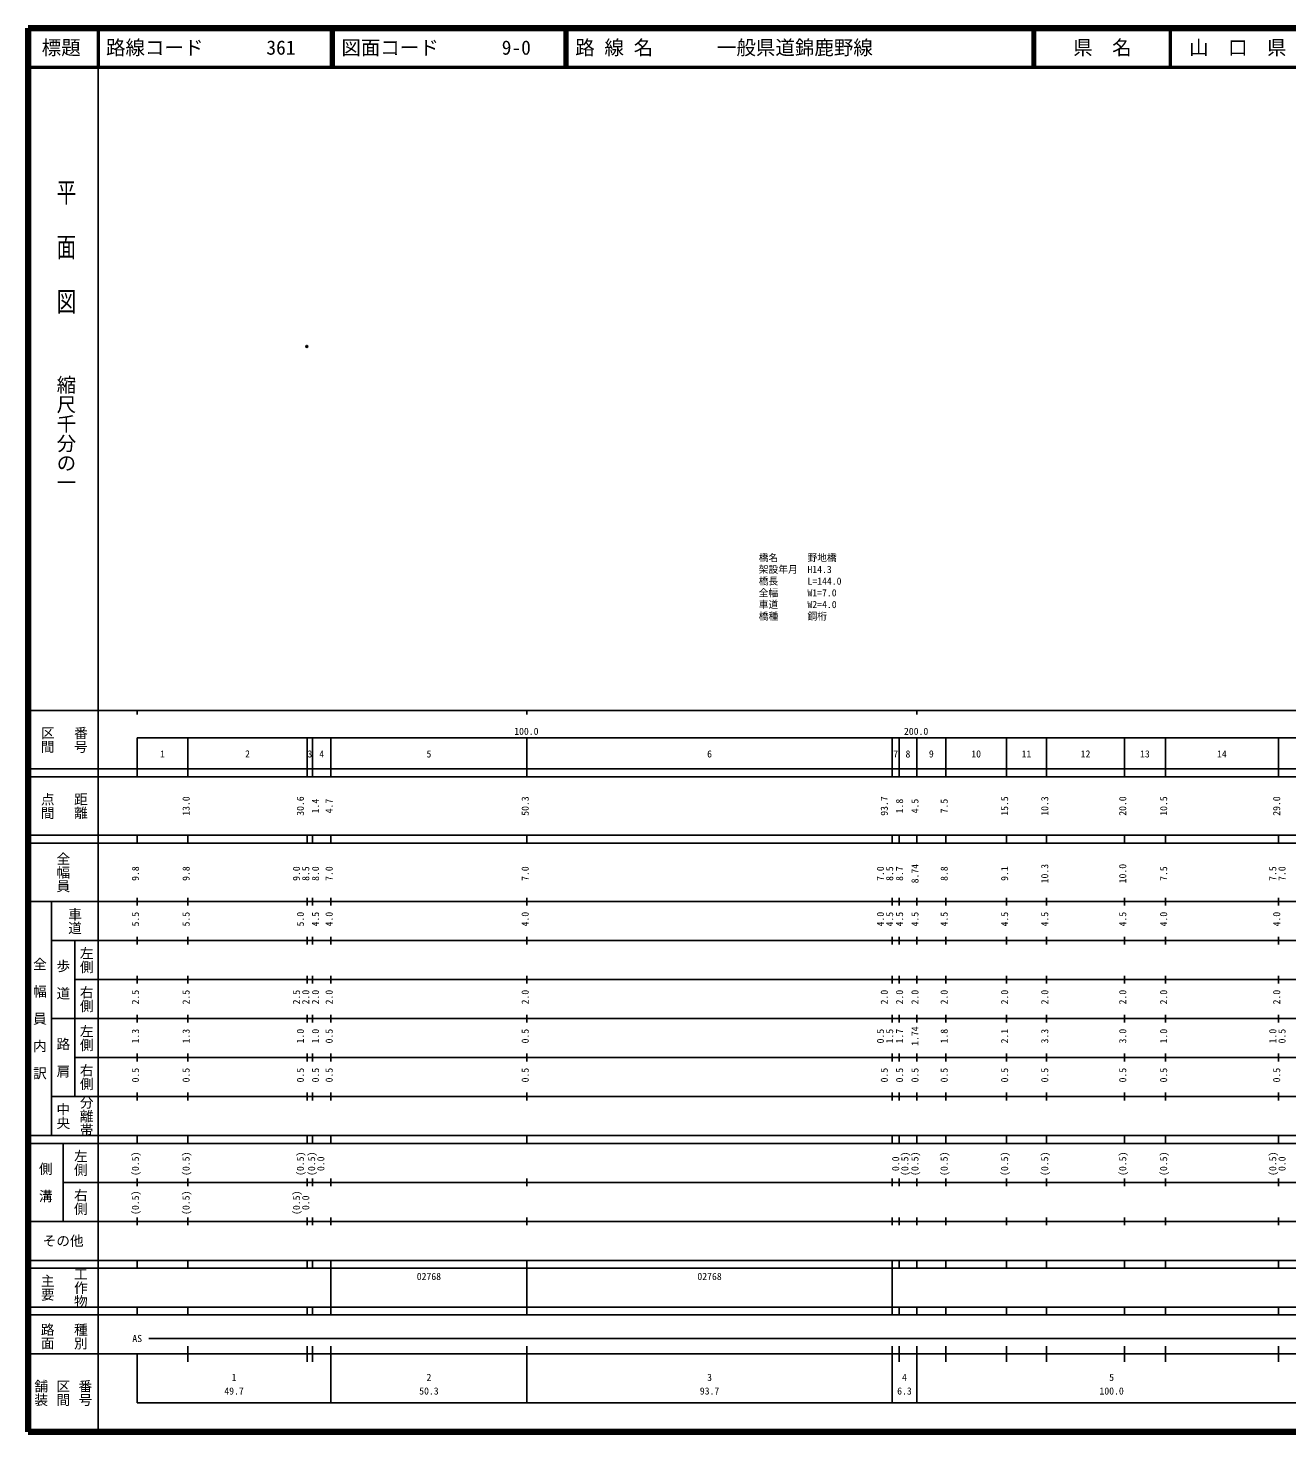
# Model space of a CAD drawing. Units: millimetres on the paper. Extents: x 40 to 680, y 20 to 380.
# Drawn here: x 40 to 363, y 20 to 380 of the extents above; entities that cross this region are included whole.
import ezdxf
from ezdxf.enums import TextEntityAlignment as Align

# ---------------------------------------------------------------- set-up
doc = ezdxf.new("R2010")
doc.units = ezdxf.units.MM
doc.header["$PDMODE"] = 32
doc.header["$PDSIZE"] = 0.5
for name, color, linetype in [('M-OTRS', 6, 'Continuous'), ('M-STR-HTXT', 7, 'Continuous'), ('M-TTL-TXT', 7, 'Continuous')]:
    doc.layers.add(name, color=color, linetype=linetype)
for name, color, linetype, lineweight in [('M-TTL', 2, 'Continuous', 140), ('M-TTL-BAND', 7, 'Continuous', 25), ('M-TTL-LINE', 7, 'Continuous', 50)]:
    doc.layers.add(name, color=color, linetype=linetype, lineweight=lineweight)
doc.styles.add('@ＭＳ ゴシック', font='')
doc.styles.add('ＭＳ ゴシック', font='')
doc.styles.get('@ＭＳ ゴシック').set_extended_font_data('@MS Gothic')
doc.styles.get('ＭＳ ゴシック').set_extended_font_data('MS Gothic')

msp = doc.modelspace()

# ---------------------------------------------------------------- linework, layer by layer
at = {"layer": 'M-OTRS'}
msp.add_point((111.502, 298.359), dxfattribs=at)
at = {"layer": 'M-TTL'}
for p, q in [((40, 380), (40, 20)), ((680, 380), (40, 380)), ((40, 20), (680, 20))]:
    msp.add_line(p, q, dxfattribs=at)
at = {"layer": 'M-TTL-BAND'}
for p, q in [((58, 370), (58, 20)), ((40, 205), (579, 205)), ((68, 205), (68, 204)), ((168, 205), (168, 204)), ((268, 205), (268, 204)), ((68, 198), (579, 198)), ((68, 198), (68, 188)), ((81, 188), (81, 198)), ((111.6, 188), (111.6, 198)), ((113, 188), (113, 198)), ((117.7, 188), (117.7, 198)), ((168, 188), (168, 198)), ((261.7, 188), (261.7, 198)), ((263.5, 188), (263.5, 198)), ((268, 188), (268, 198)), ((275.5, 188), (275.5, 198)), ((291, 188), (291, 198)), ((301.3, 188), (301.3, 198)), ((321.3, 188), (321.3, 198)), ((331.8, 188), (331.8, 198)), ((360.8, 188), (360.8, 198)), ((40, 190), (579, 190)), ((40, 188), (579, 188)), ((40, 173), (579, 173)), ((68, 171), (68, 173)), ((81, 171), (81, 173)), ((111.6, 171), (111.6, 173)), ((113, 171), (113, 173)), ((117.7, 171), (117.7, 173)), ((168, 171), (168, 173)), ((261.7, 171), (261.7, 173)), ((263.5, 171), (263.5, 173)), ((268, 171), (268, 173)), ((275.5, 171), (275.5, 173)), ((291, 171), (291, 173)), ((301.3, 171), (301.3, 173)), ((321.3, 171), (321.3, 173)), ((331.8, 171), (331.8, 173)), ((360.8, 171), (360.8, 173)), ((40, 171), (579, 171)), ((40, 156), (579, 156)), ((46, 96), (46, 156)), ((68, 155), (68, 157)), ((81, 155), (81, 157)), ((111.6, 155), (111.6, 157)), ((113, 155), (113, 157)), ((117.7, 155), (117.7, 157)), ((168, 155), (168, 157)), ((261.7, 155), (261.7, 157)), ((263.5, 155), (263.5, 157)), ((268, 155), (268, 157)), ((275.5, 155), (275.5, 157)), ((291, 155), (291, 157)), ((301.3, 155), (301.3, 157)), ((321.3, 155), (321.3, 157)), ((331.8, 155), (331.8, 157)), ((360.8, 155), (360.8, 157)), ((46, 146), (579, 146)), ((52, 146), (52, 106)), ((68, 145), (68, 147)), ((81, 145), (81, 147)), ((111.6, 145), (111.6, 147)), ((113, 145), (113, 147)), ((117.7, 145), (117.7, 147)), ((168, 145), (168, 147)), ((261.7, 145), (261.7, 147)), ((263.5, 145), (263.5, 147)), ((268, 145), (268, 147)), ((275.5, 145), (275.5, 147)), ((291, 145), (291, 147)), ((301.3, 145), (301.3, 147)), ((321.3, 145), (321.3, 147)), ((331.8, 145), (331.8, 147)), ((360.8, 145), (360.8, 147)), ((68, 135), (68, 137)), ((81, 135), (81, 137)), ((111.6, 135), (111.6, 137)), ((113, 135), (113, 137)), ((117.7, 135), (117.7, 137)), ((168, 135), (168, 137)), ((261.7, 135), (261.7, 137)), ((263.5, 135), (263.5, 137)), ((268, 135), (268, 137)), ((275.5, 135), (275.5, 137)), ((291, 135), (291, 137)), ((301.3, 135), (301.3, 137)), ((321.3, 135), (321.3, 137)), ((331.8, 135), (331.8, 137)), ((360.8, 135), (360.8, 137)), ((52, 136), (579, 136)), ((46, 126), (579, 126)), ((68, 125), (68, 127)), ((81, 125), (81, 127)), ((111.6, 125), (111.6, 127)), ((113, 125), (113, 127)), ((117.7, 125), (117.7, 127)), ((168, 125), (168, 127)), ((261.7, 125), (261.7, 127)), ((263.5, 125), (263.5, 127)), ((268, 125), (268, 127)), ((275.5, 125), (275.5, 127)), ((291, 125), (291, 127)), ((301.3, 125), (301.3, 127)), ((321.3, 125), (321.3, 127)), ((331.8, 125), (331.8, 127)), ((360.8, 125), (360.8, 127)), ((52, 116), (579, 116)), ((68, 115), (68, 117)), ((81, 115), (81, 117)), ((111.6, 115), (111.6, 117)), ((113, 115), (113, 117)), ((117.7, 115), (117.7, 117)), ((168, 115), (168, 117)), ((261.7, 115), (261.7, 117)), ((263.5, 115), (263.5, 117)), ((268, 115), (268, 117)), ((275.5, 115), (275.5, 117)), ((291, 115), (291, 117)), ((301.3, 115), (301.3, 117)), ((321.3, 115), (321.3, 117)), ((331.8, 115), (331.8, 117)), ((360.8, 115), (360.8, 117)), ((46, 106), (579, 106)), ((68, 105), (68, 107)), ((81, 105), (81, 107)), ((111.6, 105), (111.6, 107)), ((113, 105), (113, 107)), ((117.7, 105), (117.7, 107)), ((168, 105), (168, 107)), ((261.7, 105), (261.7, 107)), ((263.5, 105), (263.5, 107)), ((268, 105), (268, 107)), ((275.5, 105), (275.5, 107)), ((291, 105), (291, 107)), ((301.3, 105), (301.3, 107)), ((321.3, 105), (321.3, 107)), ((331.8, 105), (331.8, 107)), ((360.8, 105), (360.8, 107)), ((40, 96), (579, 96)), ((40, 94), (579, 94)), ((49, 94), (49, 74)), ((68, 94), (68, 96)), ((81, 94), (81, 96)), ((111.6, 94), (111.6, 96)), ((113, 94), (113, 96)), ((117.7, 94), (117.7, 96)), ((168, 94), (168, 96)), ((261.7, 94), (261.7, 96)), ((263.5, 94), (263.5, 96)), ((268, 94), (268, 96)), ((275.5, 94), (275.5, 96)), ((291, 94), (291, 96)), ((301.3, 94), (301.3, 96)), ((321.3, 94), (321.3, 96)), ((331.8, 94), (331.8, 96)), ((360.8, 94), (360.8, 96)), ((49, 84), (579, 84)), ((68, 83), (68, 85)), ((81, 83), (81, 85)), ((111.6, 83), (111.6, 85)), ((113, 83), (113, 85)), ((117.7, 83), (117.7, 85)), ((168, 83), (168, 85)), ((261.7, 83), (261.7, 85)), ((263.5, 83), (263.5, 85)), ((268, 83), (268, 85)), ((275.5, 83), (275.5, 85)), ((291, 83), (291, 85)), ((301.3, 83), (301.3, 85)), ((321.3, 83), (321.3, 85)), ((331.8, 83), (331.8, 85)), ((360.8, 83), (360.8, 85)), ((40, 74), (579, 74)), ((68, 73), (68, 75)), ((81, 73), (81, 75)), ((111.6, 73), (111.6, 75)), ((113, 73), (113, 75)), ((117.7, 73), (117.7, 75)), ((168, 73), (168, 75)), ((261.7, 73), (261.7, 75)), ((263.5, 73), (263.5, 75)), ((268, 73), (268, 75)), ((275.5, 73), (275.5, 75)), ((291, 73), (291, 75)), ((301.3, 73), (301.3, 75)), ((321.3, 73), (321.3, 75)), ((331.8, 73), (331.8, 75)), ((360.8, 73), (360.8, 75)), ((40, 64), (579, 64)), ((40, 62), (579, 62)), ((68, 62), (68, 64)), ((81, 62), (81, 64)), ((111.6, 62), (111.6, 64)), ((113, 62), (113, 64)), ((117.7, 62), (117.7, 64)), ((117.7, 52), (117.7, 62)), ((168, 62), (168, 64)), ((168, 52), (168, 62)), ((168, 52), (168, 62)), ((261.7, 62), (261.7, 64)), ((261.7, 52), (261.7, 62)), ((263.5, 62), (263.5, 64)), ((268, 62), (268, 64)), ((275.5, 62), (275.5, 64)), ((291, 62), (291, 64)), ((301.3, 62), (301.3, 64)), ((321.3, 62), (321.3, 64)), ((331.8, 62), (331.8, 64)), ((360.8, 62), (360.8, 64)), ((40, 52), (579, 52)), ((68, 50), (68, 52)), ((81, 50), (81, 52)), ((111.6, 50), (111.6, 52)), ((113, 50), (113, 52)), ((117.7, 50), (117.7, 52)), ((168, 50), (168, 52)), ((261.7, 50), (261.7, 52)), ((263.5, 50), (263.5, 52)), ((268, 50), (268, 52)), ((275.5, 50), (275.5, 52)), ((291, 50), (291, 52)), ((301.3, 50), (301.3, 52)), ((321.3, 50), (321.3, 52)), ((331.8, 50), (331.8, 52)), ((360.8, 50), (360.8, 52)), ((40, 50), (579, 50)), ((71, 44), (465, 44)), ((40, 40), (579, 40)), ((68, 40), (68, 27.5)), ((81, 38), (81, 42)), ((111.6, 38), (111.6, 42)), ((113, 38), (113, 42)), ((117.7, 27.5), (117.7, 42)), ((168, 27.5), (168, 42)), ((261.7, 27.5), (261.7, 42)), ((263.5, 38), (263.5, 42)), ((268, 27.5), (268, 42)), ((275.5, 38), (275.5, 42)), ((291, 38), (291, 42)), ((301.3, 38), (301.3, 42)), ((321.3, 38), (321.3, 42)), ((331.8, 38), (331.8, 42)), ((360.8, 38), (360.8, 42)), ((68, 27.5), (579, 27.5))]:
    msp.add_line(p, q, dxfattribs=at)
at = {"layer": 'M-TTL-LINE'}
for p, q in [((58, 380), (58, 370)), ((117.75, 380), (117.75, 370)), ((118.25, 380), (118.25, 370)), ((177.75, 380), (177.75, 370)), ((178.25, 380), (178.25, 370)), ((297.75, 380), (297.75, 370)), ((298.25, 380), (298.25, 370)), ((333, 380), (333, 370)), ((40, 370), (680, 370))]:
    msp.add_line(p, q, dxfattribs=at)

# ---------------------------------------------------------------- texts
at = {"layer": 'M-STR-HTXT', "style": 'ＭＳ ゴシック'}
for s, p in [('橋名\u3000\u3000\u3000野地橋', (227.466, 242.713)), ('架設年月\u3000H14.3', (227.466, 239.713)), ('橋長\u3000\u3000\u3000L=144.0', (227.466, 236.713)), ('全幅\u3000\u3000\u3000W1=7.0', (227.466, 233.713)), ('車道\u3000\u3000\u3000W2=4.0', (227.466, 230.713)), ('橋種\u3000\u3000\u3000鋼桁', (227.466, 227.713))]:
    msp.add_text(s, height=1.833, dxfattribs=at).set_placement(p, align=Align.BOTTOM_LEFT)
at = {"layer": 'M-TTL-BAND', "style": '@ＭＳ ゴシック', "width": 1.4}
msp.add_text('平  面  図', height=3.666, rotation=270, dxfattribs=at).set_placement((49.777, 306.475), align=Align.MIDDLE_RIGHT)
at = {"layer": 'M-TTL-BAND', "style": '@ＭＳ ゴシック'}
msp.add_text('縮尺千分の一', height=3.666, rotation=270, dxfattribs=at).set_placement((49.777, 261.03), align=Align.MIDDLE_RIGHT)
for s, p in [('区間', (45, 197.5)), ('番号', (53.5, 197.5)), ('点間', (45, 180.5)), ('距離', (53.5, 180.5)), ('全幅員', (49, 163.5)), ('車道', (52, 151)), ('左側', (55, 141)), ('全\u3000幅\u3000員\u3000内\u3000訳', (43, 126)), ('歩\u3000道', (49, 136)), ('右側', (55, 131)), ('左側', (55, 121)), ('路\u3000肩', (49, 116)), ('右側', (55, 111)), ('分離帯', (55, 101)), ('中央', (49, 101)), ('左側', (53.5, 89)), ('側\u3000溝', (44.5, 84)), ('右側', (53.5, 79)), ('工作物', (53.5, 57)), ('主要', (45, 57)), ('路面', (45, 44.5)), ('種別', (53.5, 44.5)), ('舗装', (43.333, 30)), ('区間', (49, 30)), ('番号', (54.667, 30))]:
    msp.add_text(s, height=2.566, rotation=270, dxfattribs=at).set_placement(p, align=Align.MIDDLE_CENTER)
at = {"layer": 'M-TTL-BAND', "style": 'ＭＳ ゴシック'}
for s, p in [('100.0', (167.844, 198.195)), ('200.0', (267.844, 198.195)), ('1', (74.5, 192.405)), ('2', (96.3, 192.405)), ('3', (112.3, 192.405)), ('4', (115.35, 192.405)), ('5', (142.85, 192.405)), ('6', (214.85, 192.405)), ('7', (262.6, 192.405)), ('8', (265.75, 192.405)), ('9', (271.75, 192.405)), ('10', (283.25, 192.405)), ('11', (296.15, 192.405)), ('12', (311.3, 192.405)), ('13', (326.55, 192.405)), ('14', (346.3, 192.405)), ('AS', (68, 42.5)), ('1', (92.85, 32.523)), ('2', (142.85, 32.523)), ('3', (214.85, 32.523)), ('4', (264.85, 32.523)), ('5', (318, 32.523)), ('49.7', (92.85, 29.033)), ('50.3', (142.85, 29.033)), ('93.7', (214.85, 29.033)), ('6.3', (264.85, 29.033)), ('100.0', (318, 29.033))]:
    msp.add_text(s, height=1.833, dxfattribs=at).set_placement(p, align=Align.BOTTOM_CENTER)
for s, p in [('13.0', (82, 180.5)), ('30.6', (111.317, 180.5)), ('1.4', (115.198, 180.5)), ('4.7', (118.7, 180.5)), ('50.3', (169, 180.5)), ('93.7', (261.134, 180.5)), ('1.8', (265.048, 180.5)), ('4.5', (269, 180.5)), ('7.5', (276.5, 180.5)), ('15.5', (292, 180.5)), ('10.3', (302.3, 180.5)), ('20.0', (322.3, 180.5)), ('10.5', (332.8, 180.5)), ('29.0', (361.8, 180.5)), ('9.8', (69, 163.174)), ('9.8', (82, 163.174)), ('9.0', (110.317, 163.174)), ('8.5', (112.687, 163.174)), ('8.0', (115.198, 163.174)), ('7.0', (118.7, 163.174)), ('7.0', (169, 163.174)), ('7.0', (260.134, 163.174)), ('8.5', (262.504, 163.174)), ('8.7', (265.048, 163.174)), ('8.74', (269, 163.174)), ('8.8', (276.5, 163.174)), ('9.1', (292, 163.174)), ('10.3', (302.3, 163.174)), ('10.0', (322.3, 163.174)), ('7.5', (332.8, 163.174)), ('7.5', (360.8, 163.174)), ('7.0', (363.17, 163.174)), ('5.5', (69, 151.5)), ('5.5', (82, 151.5)), ('5.0', (111.317, 151.5)), ('4.5', (115.198, 151.5)), ('4.0', (118.7, 151.5)), ('4.0', (169, 151.5)), ('4.0', (260.134, 151.5)), ('4.5', (262.504, 151.5)), ('4.5', (265.048, 151.5)), ('4.5', (269, 151.5)), ('4.5', (276.5, 151.5)), ('4.5', (292, 151.5)), ('4.5', (302.3, 151.5)), ('4.5', (322.3, 151.5)), ('4.0', (332.8, 151.5)), ('4.0', (361.8, 151.5)), ('2.5', (69, 131.5)), ('2.5', (82, 131.5)), ('2.5', (110.317, 131.5)), ('2.0', (112.687, 131.5)), ('2.0', (115.198, 131.5)), ('2.0', (118.7, 131.5)), ('2.0', (169, 131.5)), ('2.0', (261.134, 131.5)), ('2.0', (265.048, 131.5)), ('2.0', (269, 131.5)), ('2.0', (276.5, 131.5)), ('2.0', (292, 131.5)), ('2.0', (302.3, 131.5)), ('2.0', (322.3, 131.5)), ('2.0', (332.8, 131.5)), ('2.0', (361.8, 131.5)), ('1.3', (69, 121.5)), ('1.3', (82, 121.5)), ('1.0', (111.317, 121.5)), ('1.0', (115.198, 121.5)), ('0.5', (118.7, 121.5)), ('0.5', (169, 121.5)), ('0.5', (260.134, 121.5)), ('1.5', (262.504, 121.5)), ('1.7', (265.048, 121.5)), ('1.74', (269, 121.5)), ('1.8', (276.5, 121.5)), ('2.1', (292, 121.5)), ('3.3', (302.3, 121.5)), ('3.0', (322.3, 121.5)), ('1.0', (332.8, 121.5)), ('1.0', (360.8, 121.5)), ('0.5', (363.17, 121.5)), ('0.5', (69, 111.5)), ('0.5', (82, 111.5)), ('0.5', (111.317, 111.5)), ('0.5', (115.198, 111.5)), ('0.5', (118.7, 111.5)), ('0.5', (169, 111.5)), ('0.5', (261.134, 111.5)), ('0.5', (265.048, 111.5)), ('0.5', (269, 111.5)), ('0.5', (276.5, 111.5)), ('0.5', (292, 111.5)), ('0.5', (302.3, 111.5)), ('0.5', (322.3, 111.5)), ('0.5', (332.8, 111.5)), ('0.5', (361.8, 111.5)), ('(0.5)', (69, 88.764)), ('(0.5)', (82, 88.764)), ('(0.5)', (111.317, 88.764)), ('(0.5)', (114.198, 88.764)), ('0.0', (116.568, 88.764)), ('0.0', (264.048, 88.764)), ('(0.5)', (266.418, 88.764)), ('(0.5)', (269, 88.764)), ('(0.5)', (276.5, 88.764)), ('(0.5)', (292, 88.764)), ('(0.5)', (302.3, 88.764)), ('(0.5)', (322.3, 88.764)), ('(0.5)', (332.8, 88.764)), ('(0.5)', (360.8, 88.764)), ('0.0', (363.17, 88.764)), ('(0.5)', (69, 78.764)), ('(0.5)', (82, 78.764)), ('(0.5)', (110.317, 78.764)), ('0.0', (112.687, 78.764))]:
    msp.add_text(s, height=1.833, rotation=90, dxfattribs=at).set_placement(p, align=Align.BOTTOM_CENTER)
msp.add_text('その他', height=2.566, dxfattribs=at).set_placement((49, 69), align=Align.MIDDLE_CENTER)
for p in [(139.725, 58.405), (211.725, 58.405)]:
    msp.add_text('02768', height=1.833, dxfattribs=at).set_placement(p, align=Align.BOTTOM_LEFT)
at = {"layer": 'M-TTL-TXT', "style": 'ＭＳ ゴシック'}
for s, p in [('標題', (48.5, 375)), ('県\u3000名', (315.625, 375)), ('山\u3000口\u3000県', (350.375, 375))]:
    msp.add_text(s, height=3.666, dxfattribs=at).set_placement(p, align=Align.MIDDLE_CENTER)
for s, p in [('路線コード', (60, 375)), ('361', (101.142, 375)), ('図面コード', (120.38, 375)), ('9-0', (161.521, 375)), ('路 線 名', (180.38, 375)), ('一般県道錦鹿野線', (216.734, 375))]:
    msp.add_text(s, height=3.666, dxfattribs=at).set_placement(p, align=Align.MIDDLE_LEFT)

doc.saveas('drawing.dxf')
